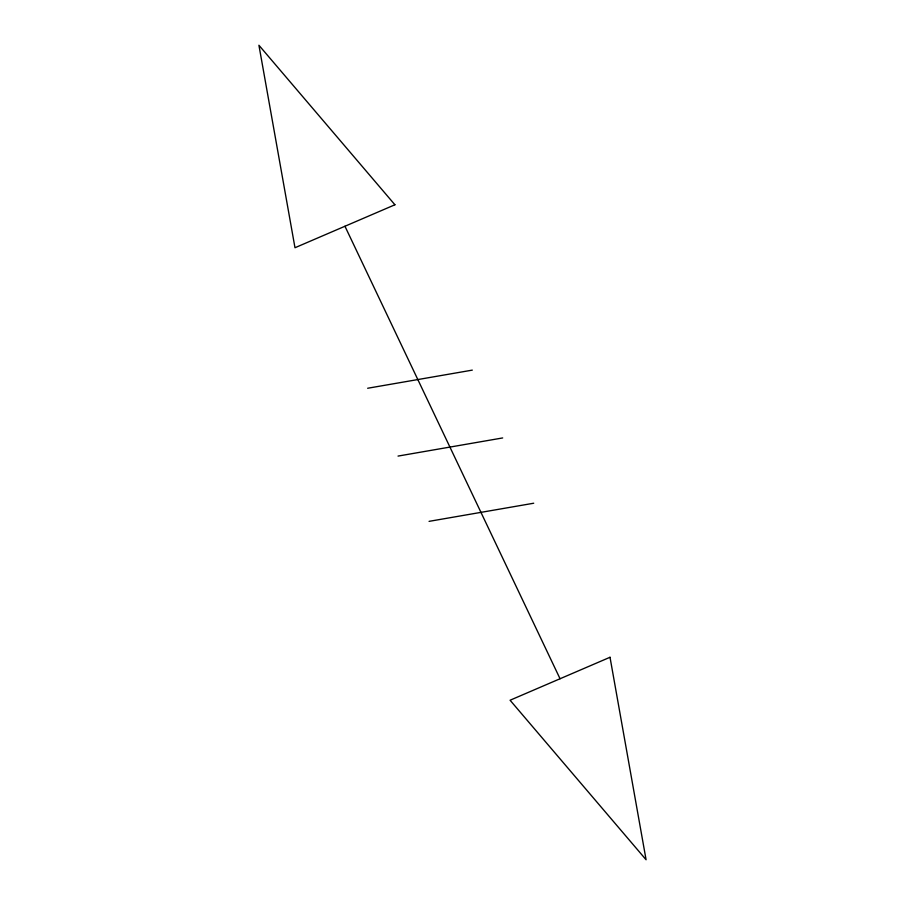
<?xml version="1.0" encoding="UTF-8"?>
<svg xmlns="http://www.w3.org/2000/svg" width="905" height="905" viewBox="0 0 905 905"><rect width="100%" height="100%" fill="white"/><g stroke="black" fill="none" stroke-linecap="round" stroke-linejoin="round"><path stroke-width="1.36" d="M367.656 388.256L472.308 370.122M398.03 456.086L502.682 437.941M429.06 521.359L533.712 503.225M344.952 226.25L560.048 678.75M394.919 204.768L294.985 247.732L258.921 45.25L394.919 204.768M610.015 657.268L510.081 700.232L646.08 859.75L610.015 657.268"/></g></svg>
